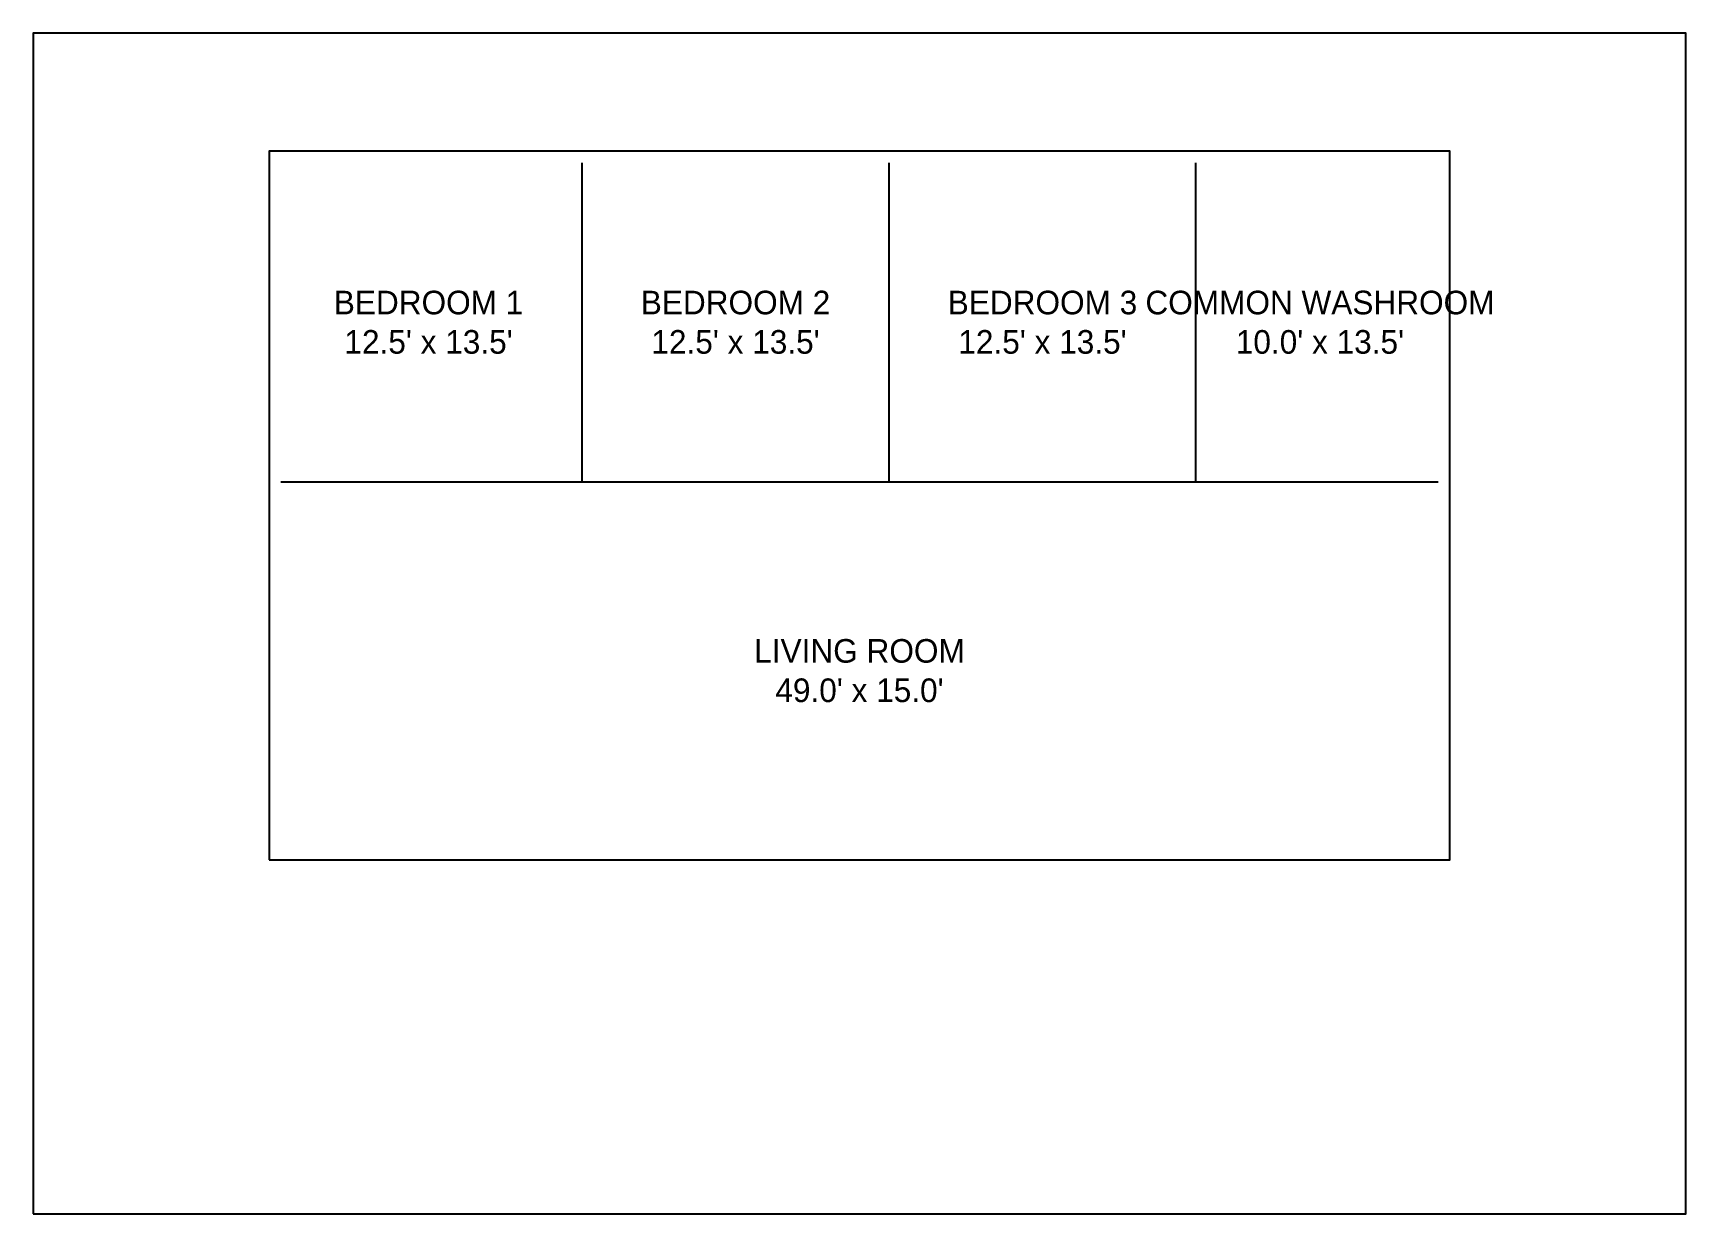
# Model space of a CAD drawing. Header units: metres. Extents: x 0 to 70, y 0 to 50.
import ezdxf

# ---------------------------------------------------------------- set-up
doc = ezdxf.new("R2010")
doc.units = ezdxf.units.M
for name, color, linetype in [('PLOT_OUTLINE', 7, 'Continuous'), ('ROOM_LABELS', 4, 'Continuous'), ('WALLS', 1, 'Continuous')]:
    doc.layers.add(name, color=color, linetype=linetype)

msp = doc.modelspace()

# ---------------------------------------------------------------- linework, layer by layer
at = {"layer": 'PLOT_OUTLINE'}
msp.add_lwpolyline([(0, 0), (70, 0), (70, 50), (0, 50), (0, 0)], dxfattribs=at)
at = {"layer": 'WALLS'}
for p, q in [((23.25, 31), (23.25, 44.5)), ((36.25, 31), (36.25, 44.5)), ((49.25, 31), (49.25, 44.5)), ((10.5, 31), (59.5, 31))]:
    msp.add_line(p, q, dxfattribs=at)
msp.add_lwpolyline([(10, 15), (60, 15), (60, 45), (10, 45), (10, 15)], dxfattribs=at)

# ---------------------------------------------------------------- texts
at = {"layer": 'ROOM_LABELS', "char_height": 1, "attachment_point": 5}
for s, insert in [("BEDROOM 1\\P12.5' x 13.5'", (16.75, 37.75)), ("BEDROOM 2\\P12.5' x 13.5'", (29.75, 37.75)), ("BEDROOM 3\\P12.5' x 13.5'", (42.75, 37.75)), ("COMMON WASHROOM\\P10.0' x 13.5'", (54.5, 37.75)), ("LIVING ROOM\\P49.0' x 15.0'", (35, 23))]:
    msp.add_mtext(s, dxfattribs=dict(at, insert=insert))

doc.saveas('drawing.dxf')
